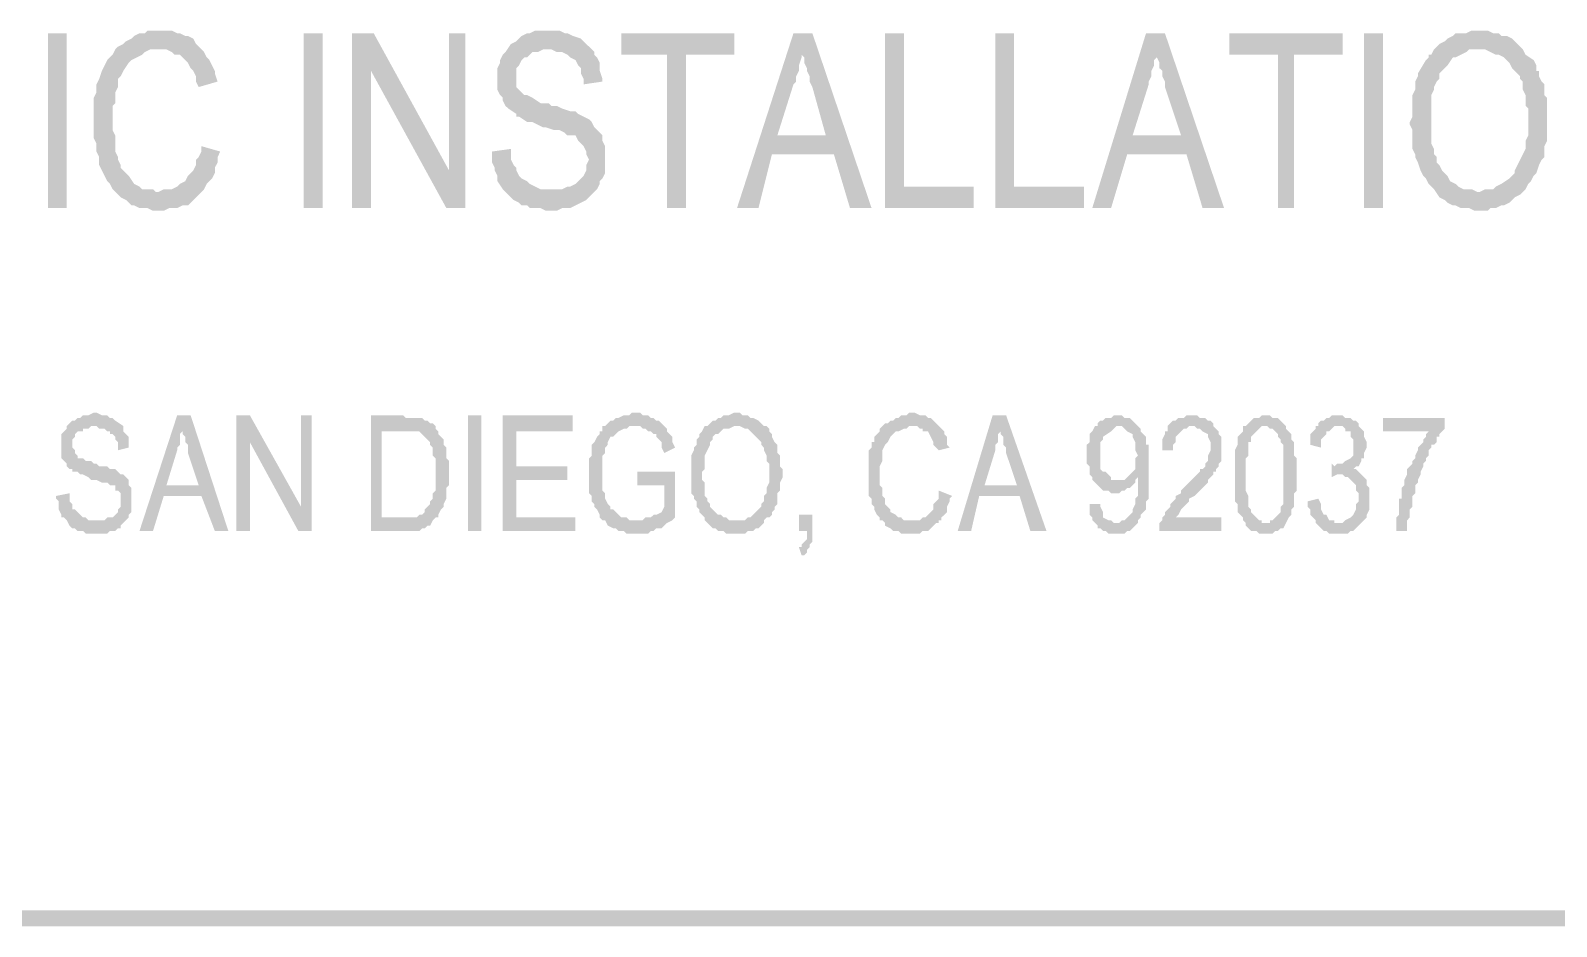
# Model space of a CAD drawing. Header units: inches. Extents: x -186 to 186, y -282 to 282.
# Drawn here: x 39.94 to 60.94, y -282.11 to -269.78 of the extents above; entities that cross this region are included whole.
import ezdxf

# ---------------------------------------------------------------- set-up
doc = ezdxf.new("R2010")
doc.units = ezdxf.units.IN
doc.header["$MEASUREMENT"] = 0
doc.layers.add('H', color=7, linetype='CONTINUOUS', lineweight=100)

msp = doc.modelspace()

# ---------------------------------------------------------------- hatches: boundary and pattern name
at = {"layer": 'H', "linetype": 'Continuous'}
for points in [[(40.185, -272.222), (40.444, -272.222), (40.444, -269.815), (40.185, -269.815)], [(41.741, -269.778), (41.704, -269.778), (41.63, -269.778), (41.556, -269.778), (41.519, -269.815), (41.444, -269.815), (41.37, -269.852), (41.333, -269.889), (41.259, -269.926), (41.222, -269.963), (41.148, -270), (41.111, -270.037), (41.741, -270.037), (41.778, -270.037), (41.815, -270.037), (41.889, -270.074), (41.926, -270.111), (42, -270.111), (42.037, -270.148), (42.074, -270.185), (42.111, -270.222), (42.148, -270.296), (42.185, -270.333), (42.222, -270.407), (42.222, -270.481), (42.259, -270.556), (42.519, -270.481), (42.481, -270.37), (42.481, -270.333), (42.444, -270.259), (42.407, -270.185), (42.37, -270.148), (42.333, -270.074), (42.296, -270.037), (42.259, -270), (42.222, -269.963), (42.185, -269.889), (42.111, -269.852), (42.074, -269.852), (42, -269.815), (41.963, -269.815), (41.889, -269.778), (41.815, -269.778)], [(43.704, -272.222), (43.963, -272.222), (43.963, -269.815), (43.704, -269.815)], [(44.667, -269.815), (44.37, -269.815), (44.37, -272.222), (44.63, -272.222), (44.63, -270.333)], [(44.667, -269.815), (44.63, -270.333), (45.667, -272.222), (45.704, -271.704)], [(45.926, -269.815), (45.704, -269.815), (45.704, -271.704), (45.667, -272.222), (45.926, -272.222)], [(47.074, -269.778), (47.037, -269.778), (46.963, -269.778), (46.889, -269.778), (46.815, -269.815), (46.778, -269.815), (46.704, -269.852), (46.667, -269.889), (46.63, -269.926), (46.556, -269.963), (46.481, -270.074), (46.444, -270.111), (46.407, -270.185), (46.407, -270.222), (46.37, -270.296), (46.37, -270.37), (46.37, -270.519), (46.37, -270.593), (46.407, -270.667), (46.444, -270.704), (46.444, -270.741), (46.481, -270.815), (46.519, -270.852), (46.63, -270.926), (46.63, -270.963), (46.667, -270.963), (46.778, -271.037), (46.852, -271.037), (47, -271.111), (47.037, -271.111), (47.148, -271.148), (47.222, -271.148), (47.296, -271.185), (47.333, -271.222), (47.37, -271.222), (47.444, -271.222), (47.481, -271.296), (47.519, -271.333), (47.556, -271.37), (47.593, -271.444), (47.593, -271.481), (47.63, -271.556), (47.593, -271.63), (47.593, -271.704), (47.556, -271.778), (47.519, -271.815), (47.481, -271.852), (47.444, -271.889), (47.37, -271.926), (47.333, -271.926), (47.259, -271.963), (47.185, -271.963), (47.111, -271.963), (46.481, -272), (46.519, -272.037), (46.556, -272.074), (46.593, -272.111), (46.667, -272.148), (46.704, -272.185), (46.778, -272.185), (46.815, -272.222), (46.889, -272.222), (46.963, -272.222), (47.037, -272.259), (47.185, -272.259), (47.259, -272.222), (47.333, -272.222), (47.37, -272.222), (47.444, -272.185), (47.519, -272.148), (47.593, -272.111), (47.63, -272.074), (47.704, -272), (47.741, -271.963), (47.778, -271.889), (47.778, -271.852), (47.815, -271.815), (47.852, -271.741), (47.852, -271.667), (47.852, -271.593), (47.852, -271.519), (47.852, -271.481), (47.852, -271.407), (47.852, -271.37), (47.815, -271.296), (47.815, -271.222), (47.778, -271.185), (47.741, -271.148), (47.704, -271.111), (47.667, -271.037), (47.63, -271), (47.556, -270.963), (47.481, -270.926), (47.444, -270.889), (47.37, -270.889), (47.259, -270.852), (47.185, -270.815), (47.111, -270.815), (47.074, -270.778), (46.963, -270.778), (46.852, -270.704), (46.778, -270.667), (46.741, -270.667), (46.704, -270.63), (46.667, -270.593), (46.63, -270.556), (46.63, -270.481), (46.63, -270.37), (46.63, -270.296), (46.667, -270.259), (46.704, -270.185), (46.741, -270.148), (46.778, -270.148), (46.852, -270.074), (46.926, -270.074), (47, -270.037), (47.074, -270.037), (47.667, -270.037), (47.556, -269.926), (47.519, -269.889), (47.407, -269.852), (47.333, -269.815), (47.296, -269.815), (47.222, -269.778), (47.148, -269.778)], [(49.63, -269.815), (48.074, -269.815), (48.074, -270.111), (48.704, -270.111), (48.704, -272.222), (48.963, -272.222), (48.963, -270.111), (49.63, -270.111)], [(50.704, -269.815), (50.444, -269.815), (49.667, -272.222), (49.963, -272.222), (50.148, -271.481), (51, -271.481), (50.222, -271.222), (50.444, -270.519), (50.481, -270.481), (50.481, -270.407), (50.519, -270.333), (50.519, -270.259), (50.556, -270.148), (50.556, -270.074)], [(50.704, -269.815), (50.556, -270.074), (50.556, -270.111), (50.593, -270.148), (50.593, -270.222), (50.63, -270.296), (50.63, -270.333), (50.667, -270.407), (50.667, -270.481), (50.704, -270.556), (50.889, -271.222), (50.222, -271.222), (51, -271.481), (51.222, -272.222), (51.519, -272.222)], [(51.963, -269.815), (51.704, -269.815), (51.704, -272.222), (52.926, -272.222), (52.926, -271.926), (51.963, -271.926)], [(53.481, -269.815), (53.222, -269.815), (53.222, -272.222), (54.444, -272.222), (54.444, -271.926), (53.481, -271.926)], [(55.556, -269.815), (55.296, -269.815), (54.556, -272.222), (54.815, -272.222), (55.037, -271.481), (55.852, -271.481), (55.111, -271.222), (55.333, -270.519), (55.333, -270.481), (55.37, -270.407), (55.37, -270.333), (55.407, -270.259), (55.407, -270.185), (55.444, -270.148), (55.444, -270.074)], [(55.556, -269.815), (55.444, -270.074), (55.444, -270.111), (55.444, -270.148), (55.481, -270.222), (55.481, -270.296), (55.519, -270.333), (55.519, -270.407), (55.556, -270.481), (55.556, -270.556), (55.778, -271.222), (55.111, -271.222), (55.852, -271.481), (56.074, -272.222), (56.37, -272.222)], [(58, -269.815), (56.444, -269.815), (56.444, -270.111), (57.111, -270.111), (57.111, -272.222), (57.333, -272.222), (57.333, -270.111), (58, -270.111)], [(58.296, -272.222), (58.556, -272.222), (58.556, -269.815), (58.296, -269.815)], [(59.889, -269.778), (59.815, -269.778), (59.778, -269.778), (59.704, -269.815), (59.63, -269.815), (59.556, -269.815), (59.519, -269.852), (59.444, -269.889), (59.407, -269.926), (59.333, -269.963), (59.296, -270), (59.259, -270.037), (59.222, -270.111), (59.185, -270.111), (59.185, -270.148), (59.148, -270.185), (59.037, -270.37), (59.037, -270.407), (59, -270.481), (59, -270.556), (59, -270.593), (58.963, -270.667), (58.963, -270.741), (58.963, -270.815), (58.963, -270.963), (58.926, -271.037), (58.926, -271.074), (58.963, -271.148), (58.963, -271.222), (58.963, -271.296), (58.963, -271.333), (58.963, -271.407), (59, -271.481), (59, -271.519), (59.037, -271.593), (59.074, -271.704), (59.111, -271.778), (59.148, -271.815), (59.185, -271.889), (59.222, -271.926), (59.259, -271.963), (59.333, -272.074), (59.407, -272.111), (59.444, -272.148), (59.519, -272.185), (59.556, -272.185), (59.63, -272.222), (59.667, -272.222), (59.741, -272.222), (59.815, -272.259), (60, -272.259), (60.037, -272.222), (60.111, -272.222), (60.185, -272.185), (60.222, -272.185), (60.296, -272.148), (60.333, -272.111), (60.37, -272.074), (60.444, -272.037), (60.481, -272), (59.852, -272), (59.778, -271.963), (59.704, -271.963), (59.667, -271.963), (59.593, -271.926), (59.556, -271.889), (59.481, -271.852), (59.444, -271.778), (59.407, -271.741), (59.37, -271.704), (59.333, -271.63), (59.296, -271.593), (59.296, -271.519), (59.259, -271.481), (59.259, -271.407), (59.222, -271.333), (59.222, -271.296), (59.222, -271.185), (59.222, -270.815), (59.222, -270.741), (59.222, -270.667), (59.259, -270.593), (59.259, -270.556), (59.296, -270.481), (59.333, -270.444), (59.333, -270.37), (59.37, -270.333), (59.407, -270.296), (59.444, -270.259), (59.519, -270.148), (59.556, -270.148), (59.63, -270.111), (59.704, -270.074), (59.741, -270.037), (59.815, -270.037), (59.889, -270.037), (60.481, -270.037), (60.444, -270), (60.407, -269.963), (60.37, -269.926), (60.333, -269.889), (60.259, -269.852), (60.185, -269.852), (60.148, -269.815), (60.074, -269.815), (60, -269.778), (59.963, -269.778)], [(41.111, -270.037), (41.074, -270.111), (41.037, -270.148), (41, -270.185), (40.963, -270.259), (40.926, -270.333), (40.889, -270.444), (40.852, -270.519), (40.852, -270.556), (40.852, -270.63), (40.815, -270.704), (40.815, -270.778), (40.815, -270.852), (40.815, -271.185), (40.815, -271.259), (40.852, -271.333), (40.852, -271.407), (40.852, -271.444), (40.889, -271.519), (40.889, -271.556), (40.889, -271.63), (40.926, -271.704), (40.963, -271.778), (41, -271.852), (41.037, -271.889), (41.074, -271.963), (41.111, -272), (41.185, -272.074), (41.259, -272.111), (41.296, -272.148), (41.333, -272.185), (41.37, -272.185), (41.444, -272.222), (41.519, -272.222), (41.556, -272.222), (41.63, -272.259), (41.778, -272.259), (41.852, -272.222), (41.889, -272.222), (41.963, -272.222), (42.037, -272.185), (42.111, -272.185), (42.148, -272.148), (42.185, -272.111), (42.296, -272), (41.704, -272), (41.667, -272), (41.63, -271.963), (41.556, -271.963), (41.481, -271.963), (41.444, -271.926), (41.37, -271.889), (41.296, -271.778), (41.259, -271.741), (41.222, -271.704), (41.185, -271.667), (41.185, -271.63), (41.148, -271.556), (41.148, -271.519), (41.111, -271.444), (41.111, -271.37), (41.111, -271.296), (41.111, -271.222), (41.074, -271.148), (41.074, -270.815), (41.111, -270.778), (41.111, -270.704), (41.111, -270.63), (41.148, -270.556), (41.148, -270.519), (41.148, -270.444), (41.185, -270.407), (41.222, -270.333), (41.296, -270.222), (41.333, -270.185), (41.407, -270.148), (41.481, -270.111), (41.519, -270.074), (41.593, -270.037), (41.667, -270.037), (41.741, -270.037)], [(47.667, -270.037), (47.074, -270.037), (47.111, -270.037), (47.185, -270.074), (47.259, -270.074), (47.333, -270.111), (47.37, -270.148), (47.444, -270.185), (47.481, -270.259), (47.519, -270.296), (47.519, -270.37), (47.556, -270.444), (47.556, -270.519), (47.815, -270.481), (47.815, -270.444), (47.778, -270.333), (47.778, -270.296), (47.778, -270.222), (47.741, -270.148), (47.704, -270.111), (47.704, -270.074)], [(60.481, -270.037), (59.889, -270.037), (59.926, -270.037), (59.963, -270.037), (60.037, -270.074), (60.111, -270.111), (60.148, -270.111), (60.222, -270.148), (60.259, -270.185), (60.296, -270.222), (60.333, -270.296), (60.37, -270.333), (60.444, -270.407), (60.444, -270.444), (60.481, -270.481), (60.481, -270.556), (60.481, -270.593), (60.519, -270.667), (60.519, -270.741), (60.519, -270.815), (60.556, -270.852), (60.556, -271.222), (60.519, -271.296), (60.519, -271.37), (60.519, -271.407), (60.481, -271.481), (60.37, -271.704), (60.37, -271.741), (60.333, -271.778), (60.296, -271.815), (60.185, -271.889), (60.111, -271.926), (60.074, -271.963), (60, -271.963), (59.963, -271.963), (59.889, -272), (60.481, -272), (60.519, -271.963), (60.556, -271.889), (60.593, -271.852), (60.63, -271.778), (60.667, -271.741), (60.704, -271.63), (60.741, -271.556), (60.778, -271.519), (60.778, -271.444), (60.778, -271.37), (60.815, -271.296), (60.815, -271.222), (60.815, -270.852), (60.815, -270.778), (60.815, -270.704), (60.778, -270.667), (60.778, -270.593), (60.778, -270.519), (60.741, -270.481), (60.704, -270.407), (60.704, -270.333), (60.667, -270.333), (60.667, -270.259), (60.63, -270.185), (60.519, -270.111)], [(42.296, -271.37), (42.296, -271.444), (42.259, -271.519), (42.222, -271.556), (42.222, -271.63), (42.185, -271.704), (42.148, -271.741), (42.111, -271.778), (42.074, -271.852), (42, -271.889), (41.963, -271.926), (41.889, -271.963), (41.852, -271.963), (41.778, -271.963), (41.704, -272), (42.296, -272), (42.333, -271.963), (42.37, -271.889), (42.407, -271.852), (42.444, -271.815), (42.481, -271.741), (42.481, -271.667), (42.519, -271.593), (42.519, -271.519), (42.556, -271.444)], [(46.556, -271.407), (46.296, -271.444), (46.296, -271.519), (46.296, -271.593), (46.333, -271.667), (46.333, -271.704), (46.37, -271.778), (46.37, -271.852), (46.444, -271.963), (46.481, -272), (47.111, -271.963), (47.074, -271.963), (47, -271.963), (46.963, -271.963), (46.889, -271.926), (46.815, -271.889), (46.778, -271.852), (46.704, -271.815), (46.667, -271.778), (46.63, -271.704), (46.63, -271.667), (46.593, -271.63), (46.556, -271.556), (46.556, -271.481)], [(40.815, -275.037), (40.741, -275.074), (40.704, -275.074), (40.667, -275.074), (40.63, -275.111), (40.593, -275.111), (40.556, -275.148), (40.519, -275.148), (40.481, -275.185), (40.444, -275.222), (40.444, -275.259), (40.407, -275.296), (40.37, -275.333), (40.37, -275.37), (40.37, -275.407), (40.37, -275.444), (40.37, -275.556), (40.37, -275.63), (40.37, -275.667), (40.407, -275.704), (40.444, -275.741), (40.444, -275.778), (40.481, -275.815), (40.519, -275.815), (40.519, -275.852), (40.556, -275.852), (40.593, -275.852), (40.63, -275.889), (40.667, -275.889), (40.741, -275.926), (40.778, -275.963), (40.815, -275.963), (40.852, -275.963), (40.926, -276), (40.963, -276), (41, -276), (41.037, -276.037), (41.111, -276.037), (41.111, -276.111), (41.148, -276.111), (41.185, -276.148), (41.185, -276.185), (41.185, -276.222), (41.185, -276.259), (41.185, -276.296), (41.185, -276.333), (41.148, -276.37), (41.148, -276.407), (41.111, -276.444), (41.074, -276.481), (41.037, -276.481), (41, -276.481), (40.963, -276.519), (40.889, -276.519), (40.852, -276.519), (40.444, -276.519), (40.481, -276.593), (40.519, -276.63), (40.556, -276.63), (40.593, -276.667), (40.63, -276.667), (40.667, -276.667), (40.704, -276.704), (40.741, -276.704), (40.889, -276.704), (40.963, -276.704), (41, -276.704), (41.037, -276.667), (41.074, -276.667), (41.111, -276.667), (41.148, -276.63), (41.185, -276.63), (41.185, -276.593), (41.222, -276.556), (41.259, -276.519), (41.296, -276.481), (41.296, -276.444), (41.333, -276.407), (41.333, -276.37), (41.333, -276.333), (41.333, -276.148), (41.333, -276.111), (41.333, -276.074), (41.296, -276.037), (41.296, -276), (41.296, -275.963), (41.259, -275.926), (41.222, -275.889), (41.185, -275.889), (41.148, -275.852), (41.111, -275.815), (41.074, -275.815), (41.037, -275.815), (41, -275.778), (40.963, -275.778), (40.889, -275.778), (40.852, -275.741), (40.815, -275.741), (40.778, -275.704), (40.704, -275.704), (40.667, -275.667), (40.63, -275.667), (40.593, -275.667), (40.593, -275.63), (40.556, -275.593), (40.556, -275.556), (40.519, -275.519), (40.519, -275.481), (40.519, -275.444), (40.519, -275.407), (40.556, -275.37), (40.556, -275.333), (40.593, -275.296), (40.63, -275.296), (40.667, -275.296), (40.667, -275.259), (40.741, -275.259), (40.778, -275.222), (40.815, -275.222), (41.222, -275.222), (41.111, -275.148), (41.074, -275.111), (41.037, -275.111), (41, -275.074), (40.963, -275.074), (40.926, -275.074), (40.852, -275.037)], [(42.148, -275.074), (41.963, -275.074), (41.444, -276.667), (41.63, -276.667), (41.778, -276.185), (42.296, -276.185), (41.815, -276.037), (41.963, -275.556), (41.963, -275.519), (42, -275.481), (42, -275.444), (42, -275.37), (42, -275.333), (42.037, -275.296), (42.037, -275.259)], [(42.148, -275.074), (42.037, -275.259), (42.037, -275.296), (42.037, -275.333), (42.074, -275.37), (42.074, -275.444), (42.111, -275.481), (42.111, -275.519), (42.111, -275.593), (42.259, -276.037), (41.815, -276.037), (42.296, -276.185), (42.481, -276.667), (42.667, -276.667)], [(42.963, -275.074), (42.778, -275.074), (42.778, -276.667), (42.963, -276.667), (42.963, -275.444)], [(42.963, -275.074), (42.963, -275.444), (43.63, -276.667), (43.667, -276.333)], [(43.815, -275.074), (43.667, -275.074), (43.667, -276.333), (43.63, -276.667), (43.815, -276.667)], [(45.074, -275.074), (44.63, -275.074), (44.63, -276.667), (45.185, -276.667), (45.222, -276.667), (45.259, -276.667), (45.296, -276.667), (45.333, -276.63), (45.37, -276.63), (45.407, -276.593), (45.444, -276.593), (45.481, -276.519), (45.519, -276.481), (44.778, -276.481), (44.778, -275.296), (45.074, -275.296), (45.519, -275.259), (45.519, -275.222), (45.481, -275.185), (45.444, -275.185), (45.407, -275.148), (45.37, -275.148), (45.333, -275.111), (45.296, -275.111), (45.259, -275.111), (45.222, -275.111), (45.111, -275.111)], [(45.963, -276.667), (46.148, -276.667), (46.148, -275.074), (45.963, -275.074)], [(47.407, -275.074), (46.444, -275.074), (46.444, -276.667), (47.444, -276.667), (47.444, -276.481), (46.63, -276.481), (46.63, -275.963), (47.333, -275.963), (47.333, -275.778), (46.63, -275.778), (46.63, -275.296), (47.407, -275.296)], [(48.296, -275.037), (48.222, -275.037), (48.185, -275.074), (48.148, -275.074), (48.111, -275.074), (48.037, -275.111), (48, -275.111), (47.963, -275.148), (47.926, -275.148), (47.889, -275.185), (47.852, -275.222), (47.815, -275.222), (47.815, -275.296), (47.778, -275.296), (47.778, -275.333), (47.741, -275.37), (47.704, -275.444), (47.667, -275.481), (47.667, -275.519), (47.667, -275.556), (47.667, -275.63), (47.63, -275.667), (47.63, -275.704), (47.63, -275.741), (47.63, -276.037), (47.63, -276.111), (47.63, -276.148), (47.667, -276.185), (47.667, -276.222), (47.667, -276.259), (47.704, -276.296), (47.704, -276.333), (47.741, -276.37), (47.778, -276.444), (47.778, -276.481), (47.815, -276.519), (47.852, -276.519), (47.889, -276.593), (47.963, -276.63), (48, -276.63), (48.037, -276.667), (48.074, -276.667), (48.111, -276.667), (48.148, -276.704), (48.185, -276.704), (48.37, -276.704), (48.407, -276.704), (48.444, -276.704), (48.481, -276.667), (48.519, -276.667), (48.556, -276.63), (48.63, -276.63), (48.667, -276.593), (48.704, -276.556), (48.778, -276.519), (48.222, -276.519), (48.185, -276.519), (48.148, -276.481), (48.111, -276.481), (48.074, -276.481), (48.037, -276.444), (48, -276.407), (47.963, -276.37), (47.926, -276.37), (47.926, -276.333), (47.889, -276.296), (47.852, -276.222), (47.852, -276.185), (47.852, -276.148), (47.815, -276.111), (47.815, -276.074), (47.815, -276.037), (47.815, -276), (47.815, -275.778), (47.815, -275.704), (47.815, -275.667), (47.815, -275.63), (47.852, -275.593), (47.852, -275.556), (47.852, -275.519), (47.889, -275.481), (47.889, -275.444), (47.926, -275.37), (47.963, -275.37), (48, -275.333), (48.037, -275.296), (48.111, -275.259), (48.148, -275.259), (48.185, -275.222), (48.259, -275.222), (48.667, -275.222), (48.63, -275.185), (48.593, -275.148), (48.556, -275.148), (48.519, -275.111), (48.481, -275.111), (48.444, -275.074), (48.407, -275.074), (48.37, -275.074), (48.333, -275.037)], [(49.667, -275.037), (49.63, -275.037), (49.556, -275.074), (49.519, -275.074), (49.481, -275.074), (49.444, -275.111), (49.407, -275.111), (49.37, -275.148), (49.333, -275.148), (49.296, -275.185), (49.259, -275.222), (49.222, -275.222), (49.185, -275.296), (49.148, -275.333), (49.148, -275.37), (49.111, -275.407), (49.111, -275.444), (49.111, -275.481), (49.074, -275.519), (49.074, -275.556), (49.037, -275.63), (49.037, -275.667), (49.037, -275.704), (49.037, -275.741), (49.037, -276), (49.037, -276.037), (49.037, -276.111), (49.037, -276.148), (49.074, -276.185), (49.074, -276.222), (49.111, -276.259), (49.111, -276.296), (49.111, -276.333), (49.148, -276.37), (49.148, -276.407), (49.185, -276.444), (49.222, -276.481), (49.222, -276.519), (49.259, -276.556), (49.296, -276.593), (49.333, -276.63), (49.37, -276.63), (49.407, -276.667), (49.444, -276.667), (49.481, -276.667), (49.519, -276.704), (49.556, -276.704), (49.704, -276.704), (49.778, -276.704), (49.815, -276.667), (49.852, -276.667), (49.889, -276.667), (49.926, -276.63), (49.963, -276.63), (50, -276.593), (50.037, -276.556), (50.037, -276.519), (49.667, -276.519), (49.63, -276.519), (49.593, -276.519), (49.556, -276.519), (49.519, -276.481), (49.481, -276.481), (49.444, -276.444), (49.407, -276.444), (49.37, -276.407), (49.333, -276.37), (49.296, -276.333), (49.296, -276.296), (49.259, -276.259), (49.259, -276.222), (49.222, -276.185), (49.222, -276.148), (49.222, -276.111), (49.222, -276.037), (49.222, -276), (49.185, -275.963), (49.185, -275.852), (49.222, -275.815), (49.222, -275.704), (49.222, -275.667), (49.222, -275.63), (49.259, -275.556), (49.296, -275.481), (49.296, -275.444), (49.333, -275.407), (49.333, -275.37), (49.37, -275.333), (49.407, -275.333), (49.444, -275.296), (49.481, -275.259), (49.519, -275.259), (49.556, -275.259), (49.63, -275.222), (50.074, -275.222), (50.037, -275.222), (50, -275.185), (49.963, -275.148), (49.889, -275.111), (49.852, -275.111), (49.815, -275.074), (49.778, -275.074), (49.741, -275.074), (49.704, -275.037)], [(52.074, -275.037), (52.037, -275.037), (52, -275.074), (51.963, -275.074), (51.926, -275.074), (51.889, -275.111), (51.852, -275.111), (51.815, -275.148), (51.778, -275.148), (51.741, -275.185), (51.704, -275.185), (51.667, -275.222), (52.148, -275.222), (52.185, -275.259), (52.222, -275.259), (52.222, -275.296), (52.296, -275.296), (52.333, -275.37), (52.37, -275.444), (52.37, -275.481), (52.407, -275.519), (52.444, -275.556), (52.593, -275.519), (52.556, -275.481), (52.556, -275.444), (52.556, -275.37), (52.519, -275.333), (52.519, -275.296), (52.481, -275.259), (52.444, -275.222), (52.37, -275.148), (52.333, -275.111), (52.296, -275.111), (52.259, -275.074), (52.222, -275.074), (52.185, -275.074), (52.111, -275.037)], [(53.37, -275.074), (53.185, -275.074), (52.704, -276.667), (52.889, -276.667), (53, -276.185), (53.556, -276.185), (53.074, -276.037), (53.222, -275.556), (53.222, -275.519), (53.222, -275.481), (53.259, -275.444), (53.259, -275.37), (53.259, -275.333), (53.296, -275.296), (53.296, -275.259)], [(53.37, -275.074), (53.296, -275.259), (53.296, -275.296), (53.296, -275.333), (53.333, -275.37), (53.333, -275.444), (53.333, -275.481), (53.37, -275.519), (53.37, -275.593), (53.519, -276.037), (53.074, -276.037), (53.556, -276.185), (53.704, -276.667), (53.926, -276.667)], [(54.889, -275.074), (54.852, -275.074), (54.815, -275.111), (54.778, -275.111), (54.741, -275.111), (54.704, -275.148), (54.667, -275.148), (54.63, -275.185), (54.63, -275.222), (54.926, -275.222), (54.963, -275.222), (55, -275.259), (55.037, -275.296), (55.111, -275.333), (55.111, -275.37), (55.148, -275.444), (55.148, -275.481), (55.148, -275.519), (55.148, -275.556), (55.185, -275.63), (55.148, -275.667), (55.148, -275.704), (55.148, -275.778), (55.148, -275.815), (55.111, -275.852), (55.074, -275.889), (55.185, -275.926), (55.185, -276.111), (55.185, -276.148), (55.185, -276.185), (55.148, -276.222), (55.148, -276.259), (55.148, -276.296), (55.111, -276.37), (55.111, -276.407), (55.074, -276.444), (55.037, -276.481), (55, -276.519), (54.963, -276.519), (54.926, -276.556), (54.889, -276.556), (55.185, -276.556), (55.185, -276.519), (55.222, -276.481), (55.222, -276.444), (55.259, -276.407), (55.296, -276.37), (55.296, -276.333), (55.296, -276.296), (55.296, -276.259), (55.333, -276.222), (55.333, -276.185), (55.333, -276.148), (55.333, -276.037), (55.333, -276), (55.333, -275.667), (55.333, -275.63), (55.333, -275.593), (55.333, -275.519), (55.333, -275.481), (55.296, -275.481), (55.296, -275.444), (55.296, -275.407), (55.296, -275.37), (55.259, -275.333), (55.222, -275.296), (55.222, -275.259), (55.185, -275.222), (55.148, -275.185), (55.111, -275.148), (55.074, -275.111), (55.037, -275.111), (55, -275.111), (54.963, -275.074)], [(55.926, -275.074), (55.852, -275.074), (55.815, -275.111), (55.778, -275.111), (55.741, -275.111), (55.704, -275.148), (55.667, -275.148), (55.63, -275.185), (55.593, -275.222), (55.593, -275.296), (55.556, -275.296), (55.556, -275.333), (55.519, -275.407), (55.519, -275.444), (55.519, -275.481), (55.519, -275.556), (55.667, -275.556), (55.667, -275.481), (55.704, -275.444), (55.704, -275.37), (55.741, -275.333), (55.778, -275.296), (55.815, -275.259), (55.852, -275.259), (55.889, -275.222), (55.926, -275.222), (56.222, -275.222), (56.222, -275.185), (56.185, -275.148), (56.148, -275.148), (56.111, -275.111), (56.074, -275.111), (56.037, -275.111), (56, -275.074)], [(56.963, -275.074), (56.889, -275.074), (56.852, -275.111), (56.815, -275.111), (56.778, -275.111), (56.704, -275.185), (56.667, -275.222), (56.63, -275.222), (56.63, -275.296), (56.593, -275.333), (56.556, -275.37), (56.556, -275.444), (56.556, -275.481), (56.519, -275.556), (56.519, -275.593), (56.519, -275.63), (56.519, -275.852), (56.519, -275.889), (56.519, -275.926), (56.519, -276), (56.519, -276.148), (56.519, -276.185), (56.519, -276.259), (56.556, -276.296), (56.556, -276.333), (56.556, -276.37), (56.556, -276.407), (56.593, -276.444), (56.63, -276.481), (56.63, -276.519), (56.667, -276.556), (56.963, -276.556), (56.889, -276.556), (56.889, -276.519), (56.852, -276.519), (56.778, -276.444), (56.741, -276.407), (56.741, -276.37), (56.704, -276.333), (56.704, -276.296), (56.704, -276.259), (56.704, -276.222), (56.704, -276.185), (56.667, -276.111), (56.667, -275.667), (56.704, -275.63), (56.704, -275.556), (56.704, -275.519), (56.704, -275.481), (56.704, -275.444), (56.741, -275.444), (56.741, -275.407), (56.741, -275.37), (56.778, -275.333), (56.815, -275.296), (56.852, -275.259), (56.889, -275.222), (57.222, -275.222), (57.185, -275.185), (57.148, -275.148), (57.111, -275.111), (57.074, -275.111), (57.037, -275.111), (57, -275.074)], [(57.926, -275.074), (57.852, -275.074), (57.815, -275.111), (57.778, -275.111), (57.741, -275.148), (57.704, -275.148), (57.667, -275.185), (57.667, -275.222), (57.63, -275.222), (58, -275.222), (58.037, -275.259), (58.037, -275.296), (58.111, -275.296), (58.111, -275.333), (58.111, -275.37), (58.148, -275.407), (58.148, -275.444), (58.148, -275.481), (58.148, -275.519), (58.148, -275.556), (58.148, -275.63), (58.111, -275.667), (58.037, -275.704), (58, -275.741), (57.963, -275.741), (57.926, -275.741), (57.889, -275.778), (58.222, -275.778), (58.259, -275.704), (58.259, -275.667), (58.296, -275.667), (58.296, -275.63), (58.296, -275.593), (58.333, -275.519), (58.333, -275.444), (58.296, -275.37), (58.296, -275.333), (58.296, -275.296), (58.259, -275.259), (58.222, -275.222), (58.222, -275.185), (58.185, -275.148), (58.148, -275.148), (58.111, -275.111), (58.074, -275.111), (58.037, -275.111), (58, -275.074)], [(41.222, -275.222), (40.815, -275.222), (40.852, -275.222), (40.889, -275.259), (40.963, -275.259), (41, -275.296), (41.037, -275.296), (41.037, -275.333), (41.074, -275.333), (41.111, -275.37), (41.111, -275.407), (41.148, -275.444), (41.148, -275.481), (41.148, -275.556), (41.296, -275.519), (41.296, -275.444), (41.296, -275.407), (41.296, -275.37), (41.259, -275.333), (41.222, -275.296), (41.222, -275.259)], [(45.519, -275.259), (45.074, -275.296), (45.222, -275.296), (45.259, -275.296), (45.296, -275.296), (45.333, -275.333), (45.37, -275.37), (45.407, -275.407), (45.444, -275.444), (45.444, -275.481), (45.481, -275.519), (45.481, -275.556), (45.481, -275.593), (45.481, -275.63), (45.519, -275.667), (45.519, -275.704), (45.519, -275.778), (45.519, -275.963), (45.519, -276), (45.519, -276.111), (45.481, -276.148), (45.481, -276.185), (45.481, -276.222), (45.444, -276.259), (45.444, -276.296), (45.407, -276.333), (45.37, -276.37), (45.37, -276.407), (45.333, -276.444), (45.296, -276.444), (45.259, -276.481), (45.222, -276.481), (45.185, -276.481), (45.111, -276.481), (44.778, -276.481), (45.519, -276.481), (45.556, -276.481), (45.556, -276.444), (45.593, -276.37), (45.63, -276.333), (45.63, -276.296), (45.667, -276.222), (45.667, -276.185), (45.667, -276.148), (45.667, -276.111), (45.667, -276.074), (45.704, -276.037), (45.704, -275.704), (45.667, -275.667), (45.667, -275.63), (45.667, -275.593), (45.667, -275.556), (45.667, -275.519), (45.63, -275.481), (45.63, -275.444), (45.63, -275.407), (45.593, -275.37), (45.556, -275.333), (45.556, -275.296)], [(48.667, -275.222), (48.259, -275.222), (48.333, -275.222), (48.37, -275.259), (48.407, -275.259), (48.444, -275.296), (48.481, -275.296), (48.519, -275.333), (48.556, -275.333), (48.556, -275.37), (48.593, -275.407), (48.63, -275.444), (48.63, -275.481), (48.63, -275.519), (48.667, -275.593), (48.815, -275.519), (48.778, -275.444), (48.778, -275.407), (48.778, -275.37), (48.741, -275.333), (48.704, -275.296), (48.704, -275.259)], [(50.074, -275.222), (49.667, -275.222), (49.704, -275.222), (49.778, -275.259), (49.815, -275.259), (49.852, -275.296), (49.889, -275.333), (49.926, -275.37), (49.963, -275.407), (50, -275.444), (50, -275.481), (50.037, -275.519), (50.037, -275.556), (50.074, -275.63), (50.074, -275.667), (50.074, -275.704), (50.111, -275.741), (50.111, -276), (50.074, -276.074), (50.074, -276.111), (50.074, -276.148), (50.037, -276.185), (50.037, -276.222), (50.037, -276.259), (50, -276.296), (50, -276.333), (49.963, -276.37), (49.926, -276.407), (49.889, -276.444), (49.852, -276.481), (49.815, -276.481), (49.778, -276.519), (49.741, -276.519), (49.704, -276.519), (49.667, -276.519), (50.037, -276.519), (50.074, -276.481), (50.111, -276.481), (50.148, -276.444), (50.148, -276.407), (50.185, -276.37), (50.185, -276.333), (50.222, -276.296), (50.222, -276.259), (50.222, -276.222), (50.222, -276.148), (50.259, -276.111), (50.259, -276.074), (50.259, -276), (50.296, -275.926), (50.296, -275.815), (50.259, -275.778), (50.259, -275.667), (50.259, -275.63), (50.222, -275.593), (50.222, -275.556), (50.222, -275.519), (50.222, -275.481), (50.185, -275.444), (50.148, -275.37), (50.148, -275.333), (50.111, -275.296), (50.111, -275.259)], [(51.667, -275.222), (51.63, -275.259), (51.63, -275.296), (51.593, -275.333), (51.556, -275.37), (51.556, -275.444), (51.519, -275.444), (51.519, -275.481), (51.519, -275.519), (51.481, -275.556), (51.481, -275.593), (51.481, -275.63), (51.481, -275.667), (51.481, -276.037), (51.481, -276.111), (51.481, -276.148), (51.481, -276.185), (51.519, -276.222), (51.519, -276.259), (51.519, -276.296), (51.556, -276.333), (51.556, -276.37), (51.593, -276.444), (51.63, -276.481), (51.63, -276.519), (51.667, -276.519), (51.704, -276.556), (51.704, -276.593), (51.778, -276.63), (51.815, -276.667), (51.852, -276.667), (51.889, -276.667), (51.926, -276.704), (51.963, -276.704), (52.148, -276.704), (52.185, -276.704), (52.222, -276.667), (52.259, -276.667), (52.296, -276.667), (52.333, -276.63), (52.37, -276.593), (52.407, -276.556), (52.444, -276.556), (52.444, -276.519), (52.074, -276.519), (52.037, -276.519), (52, -276.519), (51.963, -276.519), (51.926, -276.481), (51.889, -276.481), (51.852, -276.444), (51.778, -276.407), (51.778, -276.37), (51.741, -276.333), (51.704, -276.296), (51.704, -276.222), (51.667, -276.185), (51.667, -276.148), (51.667, -276.111), (51.667, -276.074), (51.63, -276.037), (51.63, -275.778), (51.667, -275.704), (51.667, -275.667), (51.667, -275.63), (51.667, -275.593), (51.667, -275.556), (51.704, -275.481), (51.741, -275.444), (51.778, -275.37), (51.815, -275.333), (51.852, -275.296), (51.889, -275.296), (51.963, -275.259), (52, -275.259), (52.037, -275.222), (52.074, -275.222)], [(54.63, -275.222), (54.593, -275.222), (54.556, -275.296), (54.519, -275.333), (54.519, -275.37), (54.519, -275.444), (54.481, -275.481), (54.481, -275.556), (54.481, -275.63), (54.481, -275.667), (54.481, -275.741), (54.519, -275.778), (54.519, -275.815), (54.519, -275.852), (54.519, -275.889), (54.556, -275.926), (54.556, -275.963), (54.926, -275.963), (54.852, -275.963), (54.815, -275.963), (54.815, -275.926), (54.778, -275.889), (54.741, -275.852), (54.704, -275.852), (54.667, -275.815), (54.667, -275.778), (54.667, -275.704), (54.667, -275.519), (54.667, -275.481), (54.667, -275.444), (54.704, -275.407), (54.704, -275.37), (54.815, -275.296), (54.852, -275.259), (54.889, -275.222), (54.926, -275.222)], [(56.222, -275.222), (55.926, -275.222), (55.963, -275.222), (56, -275.259), (56.037, -275.259), (56.074, -275.296), (56.148, -275.333), (56.148, -275.37), (56.185, -275.444), (56.185, -275.556), (56.148, -275.63), (56.148, -275.667), (56.148, -275.704), (56.111, -275.741), (56.111, -275.778), (56.074, -275.815), (56.037, -275.815), (56.037, -275.852), (56, -275.889), (55.963, -275.926), (55.926, -275.963), (55.889, -276), (55.852, -276.037), (55.778, -276.111), (55.778, -276.148), (55.704, -276.185), (55.704, -276.222), (55.63, -276.296), (55.63, -276.333), (55.593, -276.37), (55.556, -276.407), (55.556, -276.444), (55.519, -276.481), (55.519, -276.519), (55.481, -276.556), (55.481, -276.593), (55.481, -276.63), (55.481, -276.667), (56.333, -276.667), (56.333, -276.481), (55.704, -276.481), (55.741, -276.444), (55.778, -276.37), (55.852, -276.296), (55.889, -276.259), (55.889, -276.222), (55.963, -276.185), (56, -276.148), (56.074, -276.074), (56.111, -276.037), (56.148, -276), (56.148, -275.963), (56.185, -275.926), (56.222, -275.889), (56.222, -275.852), (56.259, -275.852), (56.259, -275.815), (56.296, -275.778), (56.296, -275.741), (56.333, -275.704), (56.333, -275.667), (56.333, -275.63), (56.333, -275.556), (56.333, -275.481), (56.333, -275.444), (56.333, -275.407), (56.333, -275.37), (56.296, -275.333), (56.296, -275.296), (56.259, -275.259)], [(57.222, -275.222), (56.926, -275.222), (56.963, -275.222), (57, -275.259), (57.037, -275.259), (57.074, -275.296), (57.111, -275.333), (57.111, -275.37), (57.148, -275.407), (57.148, -275.444), (57.185, -275.481), (57.185, -275.519), (57.185, -275.556), (57.185, -275.667), (57.185, -275.704), (57.185, -276.074), (57.185, -276.111), (57.185, -276.222), (57.185, -276.259), (57.185, -276.296), (57.148, -276.333), (57.148, -276.37), (57.148, -276.407), (57.111, -276.444), (57.074, -276.481), (57.037, -276.519), (57, -276.519), (57, -276.556), (56.667, -276.556), (56.667, -276.593), (56.704, -276.63), (56.741, -276.667), (56.778, -276.667), (56.815, -276.667), (56.852, -276.704), (56.889, -276.704), (57, -276.704), (57.037, -276.704), (57.074, -276.667), (57.111, -276.667), (57.148, -276.63), (57.185, -276.63), (57.222, -276.556), (57.259, -276.481), (57.296, -276.444), (57.296, -276.407), (57.296, -276.37), (57.333, -276.333), (57.333, -276.296), (57.333, -276.222), (57.333, -276.185), (57.333, -276.148), (57.37, -276.111), (57.37, -275.667), (57.333, -275.63), (57.333, -275.556), (57.333, -275.519), (57.333, -275.481), (57.333, -275.444), (57.296, -275.407), (57.296, -275.37), (57.296, -275.333), (57.259, -275.296), (57.222, -275.259)], [(57.63, -275.222), (57.63, -275.259), (57.593, -275.296), (57.556, -275.333), (57.556, -275.407), (57.556, -275.444), (57.556, -275.481), (57.704, -275.519), (57.704, -275.444), (57.704, -275.407), (57.741, -275.37), (57.778, -275.333), (57.778, -275.296), (57.815, -275.296), (57.852, -275.259), (57.889, -275.222), (57.963, -275.222)], [(59.407, -275.111), (58.556, -275.111), (58.556, -275.296), (59.185, -275.296), (59.148, -275.333), (59.148, -275.37), (59.111, -275.407), (59.111, -275.444), (59.074, -275.481), (59.037, -275.519), (59.037, -275.556), (59, -275.63), (59, -275.667), (58.963, -275.704), (58.963, -275.741), (58.926, -275.778), (58.889, -275.815), (58.889, -275.852), (58.889, -275.889), (58.852, -275.963), (58.852, -276), (58.852, -276.037), (58.815, -276.074), (58.815, -276.111), (58.815, -276.185), (58.815, -276.222), (58.778, -276.222), (58.778, -276.296), (58.778, -276.333), (58.778, -276.37), (58.778, -276.444), (58.741, -276.481), (58.741, -276.519), (58.741, -276.556), (58.741, -276.667), (58.889, -276.667), (58.889, -276.63), (58.889, -276.519), (58.926, -276.481), (58.926, -276.407), (58.926, -276.37), (58.963, -276.333), (58.963, -276.296), (58.963, -276.222), (58.963, -276.185), (59, -276.148), (59, -276.111), (59, -276.074), (59, -276.037), (59.037, -276), (59.037, -275.963), (59.074, -275.889), (59.074, -275.852), (59.111, -275.778), (59.111, -275.741), (59.148, -275.704), (59.148, -275.667), (59.185, -275.63), (59.185, -275.556), (59.222, -275.519), (59.222, -275.481), (59.259, -275.481), (59.296, -275.444), (59.296, -275.37), (59.333, -275.37), (59.333, -275.333), (59.37, -275.296), (59.407, -275.259)], [(48.815, -275.852), (48.296, -275.852), (48.296, -276.037), (48.667, -276.037), (48.667, -276.333), (48.63, -276.407), (48.556, -276.444), (48.519, -276.444), (48.481, -276.481), (48.444, -276.481), (48.407, -276.481), (48.37, -276.519), (48.333, -276.519), (48.296, -276.519), (48.778, -276.519), (48.815, -276.481), (48.815, -276.444)], [(55.074, -275.889), (55.037, -275.926), (55, -275.963), (54.963, -275.963), (54.926, -275.963), (54.556, -275.963), (54.667, -276.074), (54.704, -276.111), (54.778, -276.111), (54.815, -276.148), (54.926, -276.148), (54.963, -276.111), (55, -276.111), (55.037, -276.074), (55.074, -276.074), (55.111, -276.037), (55.148, -276), (55.148, -275.963), (55.185, -275.926)], [(58.259, -275.889), (57.963, -275.889), (58, -275.889), (58.037, -275.926), (58.074, -275.926), (58.111, -275.963), (58.148, -276), (58.185, -276.037), (58.185, -276.074), (58.185, -276.111), (58.222, -276.148), (58.222, -276.259), (58.185, -276.296), (58.185, -276.333), (58.185, -276.37), (58.148, -276.444), (58.111, -276.481), (58.037, -276.519), (58, -276.556), (57.926, -276.556), (57.63, -276.556), (57.667, -276.593), (57.704, -276.63), (57.741, -276.667), (57.778, -276.667), (57.815, -276.704), (57.852, -276.704), (57.889, -276.704), (58, -276.704), (58.037, -276.704), (58.074, -276.704), (58.111, -276.667), (58.148, -276.667), (58.185, -276.63), (58.222, -276.593), (58.259, -276.556), (58.296, -276.519), (58.333, -276.481), (58.333, -276.444), (58.37, -276.37), (58.37, -276.333), (58.37, -276.296), (58.37, -276.259), (58.37, -276.185), (58.37, -276.148), (58.37, -276.111), (58.37, -276.074), (58.333, -276.037), (58.333, -276), (58.333, -275.963), (58.296, -275.926)], [(57.852, -275.741), (57.852, -275.926), (57.926, -275.889), (57.963, -275.889), (58.259, -275.889), (58.222, -275.852), (58.185, -275.815), (58.148, -275.815), (58.185, -275.778), (58.222, -275.778), (57.889, -275.778)], [(40.481, -276.148), (40.296, -276.185), (40.296, -276.222), (40.333, -276.259), (40.333, -276.296), (40.333, -276.333), (40.333, -276.37), (40.37, -276.444), (40.37, -276.481), (40.407, -276.481), (40.444, -276.519), (40.852, -276.519), (40.815, -276.519), (40.778, -276.519), (40.741, -276.519), (40.704, -276.481), (40.667, -276.481), (40.63, -276.444), (40.593, -276.407), (40.556, -276.37), (40.519, -276.37), (40.519, -276.333), (40.519, -276.296), (40.481, -276.259), (40.481, -276.185)], [(52.444, -276.111), (52.444, -276.148), (52.444, -276.222), (52.407, -276.259), (52.37, -276.296), (52.37, -276.333), (52.37, -276.37), (52.296, -276.444), (52.259, -276.481), (52.222, -276.481), (52.185, -276.519), (52.148, -276.519), (52.111, -276.519), (52.074, -276.519), (52.444, -276.519), (52.481, -276.519), (52.481, -276.481), (52.519, -276.444), (52.556, -276.407), (52.556, -276.37), (52.556, -276.333), (52.593, -276.259), (52.593, -276.222), (52.63, -276.185)], [(54.667, -276.296), (54.519, -276.296), (54.519, -276.333), (54.519, -276.37), (54.519, -276.444), (54.556, -276.481), (54.556, -276.519), (54.593, -276.556), (54.63, -276.593), (54.63, -276.63), (54.667, -276.63), (54.704, -276.667), (54.741, -276.667), (54.778, -276.704), (54.815, -276.704), (54.926, -276.704), (54.963, -276.704), (55, -276.704), (55.037, -276.667), (55.074, -276.667), (55.111, -276.63), (55.185, -276.556), (54.889, -276.556), (54.852, -276.556), (54.815, -276.519), (54.778, -276.519), (54.704, -276.481), (54.704, -276.444), (54.704, -276.407), (54.667, -276.333)], [(57.667, -276.222), (57.519, -276.259), (57.519, -276.333), (57.556, -276.37), (57.556, -276.407), (57.556, -276.444), (57.593, -276.481), (57.63, -276.519), (57.63, -276.556), (57.926, -276.556), (57.889, -276.556), (57.889, -276.519), (57.852, -276.519), (57.815, -276.519), (57.778, -276.444), (57.741, -276.444), (57.704, -276.37), (57.704, -276.333), (57.704, -276.296)], [(50.704, -276.444), (50.519, -276.444), (50.519, -276.667), (50.63, -276.667), (50.63, -276.778), (50.593, -276.815), (50.556, -276.852), (50.556, -276.889), (50.519, -276.889), (50.556, -277), (50.593, -277), (50.63, -276.963), (50.63, -276.926), (50.667, -276.889), (50.667, -276.852), (50.704, -276.815), (50.704, -276.778), (50.704, -276.667)], [(-185.889, -281.889), (-186.111, -282.111), (185.889, -281.889)], [(-186.111, -282.111), (185.889, -281.889), (186.111, -282.111)], [(-185.889, -281.889), (-186.111, -282.111), (185.889, -281.889)], [(-186.111, -282.111), (185.889, -281.889), (186.111, -282.111)]]:
    msp.add_hatch(color=0, dxfattribs=at).paths.add_polyline_path(points)

doc.saveas('drawing.dxf')
